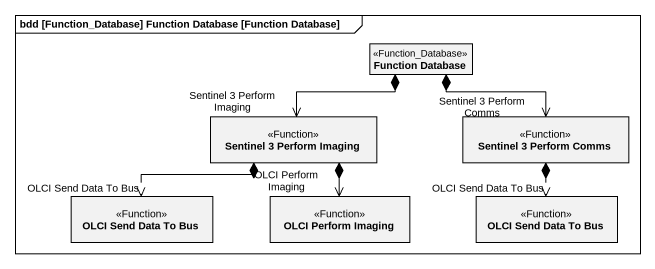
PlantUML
@startuml
mainframe bdd [Function_Database] Function Database [Function Database]
hide circle
hide empty members
class "Function Database" as Function_Database <<Function_Database>>
class "Sentinel 3 Perform Imaging" as Sentinel_3_Perform_Imaging <<Function>>
class "Sentinel 3 Perform Comms" as Sentinel_3_Perform_Comms <<Function>>
class "OLCI Send Data To Bus" as OLCI_Send_Data_To_Bus <<Function>>
class "OLCI Perform Imaging" as OLCI_Perform_Imaging <<Function>>
class "OLCI Send Data To Bus" as OLCI_Send_Data_To_Bus_2 <<Function>>
Function_Database *--> "Sentinel 3 Perform Imaging" Sentinel_3_Perform_Imaging
Function_Database *--> "Sentinel 3 Perform Comms" Sentinel_3_Perform_Comms
Sentinel_3_Perform_Imaging *-left-> "OLCI Send Data To Bus" OLCI_Send_Data_To_Bus
Sentinel_3_Perform_Imaging *--> "OLCI Perform Imaging" OLCI_Perform_Imaging
Sentinel_3_Perform_Comms *--> "OLCI Send Data To Bus" OLCI_Send_Data_To_Bus_2
@enduml
